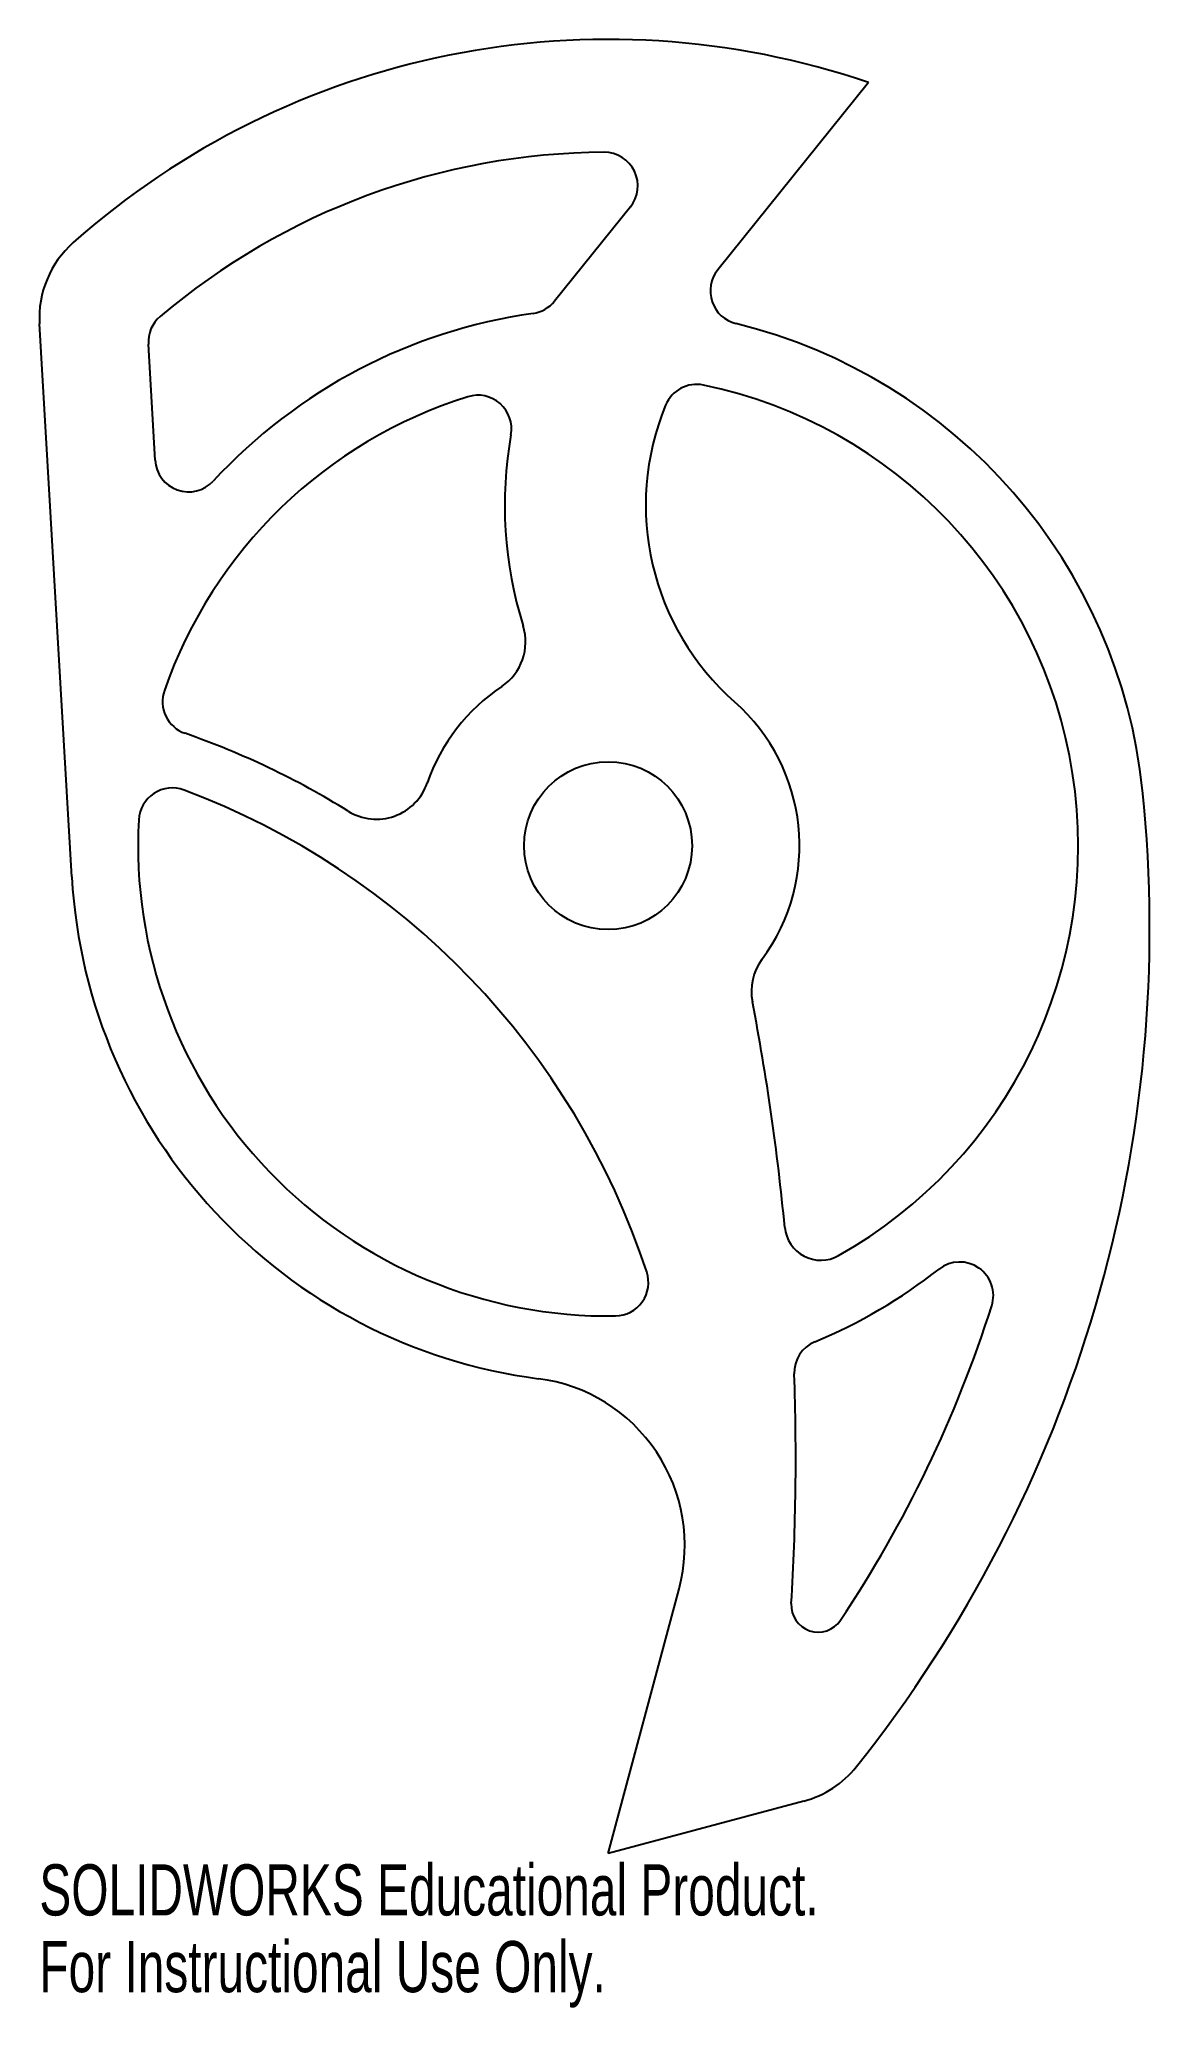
# Model space of a CAD drawing. Header units: inches. Extents: x -2.12 to 2.02, y -4.32 to 3.
import ezdxf

# ---------------------------------------------------------------- set-up
doc = ezdxf.new("R2010")
doc.units = ezdxf.units.IN
doc.header["$MEASUREMENT"] = 0
doc.styles.add('SLDTEXTSTYLE0', font='TXT', dxfattribs={"width": 0.7})

msp = doc.modelspace()

# ---------------------------------------------------------------- linework, layer by layer
at = {"color": 7, "linetype": 'Continuous', "lineweight": 25}
for p, q in [((0.9693, 2.8391), (0.4081, 2.1424)), ((0.0831, 2.3765), (-0.1995, 2.0258)), ((-1.9966, -0.1165), (-2.1167, 1.9415)), ((-1.6864, 1.4339), (-1.7116, 1.866)), ((0, -3.75), (0.264, -2.7647)), ((0.7286, -3.5548), (0, -3.75))]:
    msp.add_line(p, q, dxfattribs=at)
msp.add_circle((0, 0), 0.3125, dxfattribs=at)
for centre, radius, start, end in [((0, 0), 3, 71.15, 131.5863), ((0, 0), 2.58, 90.33279, 130.26795), ((-0.0143, 2.455), 0.125, 321.15, 90.33279), ((-1.7423, 1.9634), 0.375, 131.5863, 183.33969), ((0.5055, 2.064), 0.125, 141.15, 256.23918), ((0, 0), 2, 98.02892, 137.29663), ((-0.2968, 2.1042), 0.125, 278.02892, 321.15), ((-1.5868, 1.8732), 0.125, 130.26795, 183.33969), ((0, 0), 2, 5.9019, 76.23918), ((0.3296, 1.5912), 0.125, 78.29905, 157.54491), ((0, 0), 1.75, 299.36507, 78.29905), ((0, 0), 1.75, 107.35805, 160.7378), ((-0.4848, 1.551), 0.125, 349.91939, 107.35805), ((1.1151, 1.2666), 0.975, 157.54491, 228.63872), ((1.1151, 1.2666), 1.5, 169.91939, 197.38763), ((-1.5616, 1.4412), 0.125, 183.33969, 317.29663), ((-0.5072, 0.7585), 0.2, 303.76906, 17.38763), ((0, 0), 0.7125, 123.76906, 160.90905), ((-1.534, 0.5361), 0.125, 160.7378, 250.79548), ((0, 0), 0.7125, 323.49974, 48.63872), ((-2.5866, -2.4858), 3.075, 58.22986, 70.79548), ((-0.8623, 0.2985), 0.2, 238.22986, 340.90905), ((-1.6225, 0.0896), 0.125, 69.47676, 176.83883), ((-2.5866, -2.4858), 2.875, 18.2465, 69.47676), ((-2.9841, -0.3085), 5, 321.42162, 5.9019), ((0, 0), 1.75, 176.83883, 270.88443), ((0, 0), 2, 183.33969, 262.56473), ((0.7335, -0.5428), 0.2, 143.49974, 190.86407), ((-8.3016, -2.2768), 9, 5.4606, 10.86407), ((0.792, -1.4075), 0.135, 185.4606, 299.36507), ((0.0251, -1.6248), 0.125, 270.88443, 18.2465), ((0, 0), 2, 292.63865, 308.02349), ((1.309, -1.674), 0.125, 342.35552, 128.02349), ((-2.9841, -0.3085), 4.63, 326.23518, 342.35552), ((0.818, -1.9613), 0.125, 112.63865, 181.98155), ((-8.3016, -2.2768), 9, 356.53879, 1.98155), ((-0.3397, -2.6029), 0.625, 345, 82.56473), ((0.7818, -2.8262), 0.1, 176.53879, 326.23518), ((0.6315, -3.1926), 0.375, 285, 321.42162)]:
    msp.add_arc(centre, radius, start, end, dxfattribs=at)

# ---------------------------------------------------------------- texts
at = {"color": 7, "linetype": 'Continuous', "char_height": 0.1903, "attachment_point": 1, "style": 'SLDTEXTSTYLE0'}
for s, insert in [('SOLIDWORKS Educational Product.', (-2.1173, -3.7901)), ('For Instructional Use Only.', (-2.1173, -4.0756))]:
    msp.add_mtext(s, dxfattribs=dict(at, insert=insert))

doc.saveas('drawing.dxf')
